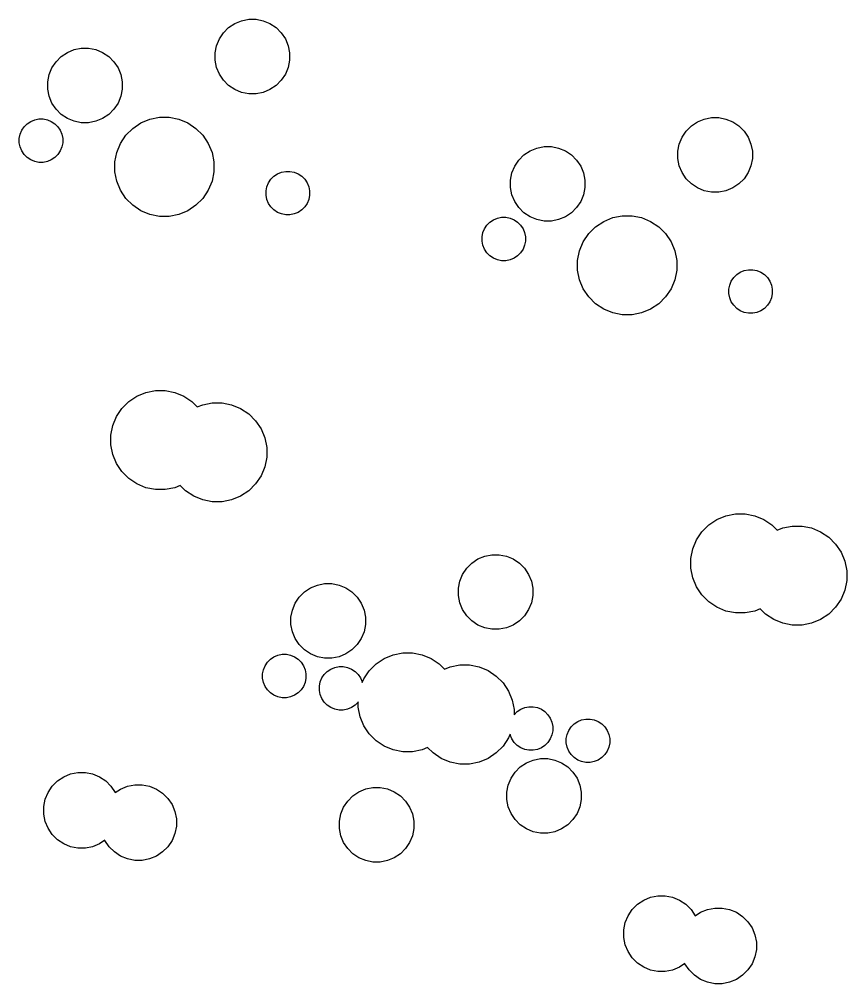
# Model space of a CAD drawing. Extents: x 25 to 359, y 20 to 134.
# Drawn here: x 129.1 to 162.41, y 21.89 to 60.72 of the extents above; entities that cross this region are included whole.
import ezdxf

# ---------------------------------------------------------------- set-up
doc = ezdxf.new("R2010")
doc.units = 0
doc.layers.add('BLACK', color=7, linetype='CONTINUOUS')

msp = doc.modelspace()

# ---------------------------------------------------------------- linework, layer by layer
at = {"layer": 'BLACK', "linetype": 'CONTINUOUS'}
for p, q in [((137.77, 60.5469), (138.043, 60.6599)), ((138.043, 60.6599), (138.333, 60.7176)), ((138.333, 60.7176), (138.629, 60.7176)), ((138.629, 60.7176), (138.918, 60.6599)), ((138.918, 60.6599), (139.191, 60.5469)), ((137.316, 60.1738), (137.525, 60.3827)), ((137.525, 60.3827), (137.77, 60.5469)), ((139.191, 60.5469), (139.437, 60.3827)), ((139.437, 60.3827), (139.646, 60.1738)), ((137.039, 59.6551), (137.152, 59.9281)), ((137.152, 59.9281), (137.316, 60.1738)), ((139.646, 60.1738), (139.81, 59.9281)), ((139.81, 59.9281), (139.923, 59.6551)), ((131.031, 59.3826), (131.304, 59.4957)), ((131.304, 59.4957), (131.594, 59.5533)), ((131.594, 59.5533), (131.889, 59.5533)), ((131.889, 59.5533), (132.179, 59.4957)), ((132.179, 59.4957), (132.452, 59.3826)), ((136.981, 59.3653), (137.039, 59.6551)), ((139.923, 59.6551), (139.981, 59.3653)), ((130.576, 59.0095), (130.785, 59.2184)), ((130.785, 59.2184), (131.031, 59.3826)), ((132.452, 59.3826), (132.698, 59.2184)), ((132.698, 59.2184), (132.907, 59.0095)), ((136.981, 59.0698), (136.981, 59.3653)), ((137.039, 58.78), (136.981, 59.0698)), ((139.981, 59.0698), (139.923, 58.78)), ((139.981, 59.3653), (139.981, 59.0698)), ((130.299, 58.4909), (130.412, 58.7638)), ((130.412, 58.7638), (130.576, 59.0095)), ((132.907, 59.0095), (133.071, 58.7638)), ((133.071, 58.7638), (133.184, 58.4909)), ((137.152, 58.5071), (137.039, 58.78)), ((139.923, 58.78), (139.81, 58.5071)), ((130.242, 58.2011), (130.299, 58.4909)), ((133.184, 58.4909), (133.242, 58.2011)), ((137.316, 58.2614), (137.152, 58.5071)), ((137.525, 58.0525), (137.316, 58.2614)), ((139.646, 58.2614), (139.437, 58.0525)), ((139.81, 58.5071), (139.646, 58.2614)), ((130.242, 57.9056), (130.242, 58.2011)), ((130.299, 57.6158), (130.242, 57.9056)), ((133.242, 57.9056), (133.184, 57.6158)), ((133.242, 58.2011), (133.242, 57.9056)), ((137.77, 57.8883), (137.525, 58.0525)), ((138.043, 57.7752), (137.77, 57.8883)), ((139.191, 57.8883), (138.918, 57.7752)), ((139.437, 58.0525), (139.191, 57.8883)), ((130.412, 57.3428), (130.299, 57.6158)), ((133.184, 57.6158), (133.071, 57.3428)), ((138.333, 57.7176), (138.043, 57.7752)), ((138.629, 57.7176), (138.333, 57.7176)), ((138.918, 57.7752), (138.629, 57.7176)), ((130.576, 57.0971), (130.412, 57.3428)), ((130.785, 56.8882), (130.576, 57.0971)), ((132.907, 57.0971), (132.698, 56.8882)), ((133.071, 57.3428), (132.907, 57.0971)), ((129.716, 56.6742), (129.885, 56.7079)), ((129.885, 56.7079), (130.057, 56.7079)), ((130.057, 56.7079), (130.226, 56.6742)), ((131.031, 56.724), (130.785, 56.8882)), ((131.304, 56.611), (131.031, 56.724)), ((132.452, 56.724), (132.179, 56.611)), ((132.698, 56.8882), (132.452, 56.724)), ((133.996, 56.5437), (134.359, 56.694)), ((134.359, 56.694), (134.744, 56.7706)), ((134.744, 56.7706), (135.137, 56.7706)), ((135.137, 56.7706), (135.522, 56.694)), ((135.522, 56.694), (135.885, 56.5437)), ((156.404, 56.5861), (156.677, 56.6992)), ((156.677, 56.6992), (156.967, 56.7569)), ((156.967, 56.7569), (157.262, 56.7569)), ((157.262, 56.7569), (157.552, 56.6992)), ((157.552, 56.6992), (157.825, 56.5861)), ((129.196, 56.2473), (129.292, 56.3907)), ((129.292, 56.3907), (129.413, 56.5125)), ((129.413, 56.5125), (129.557, 56.6083)), ((129.557, 56.6083), (129.716, 56.6742)), ((130.226, 56.6742), (130.386, 56.6083)), ((130.386, 56.6083), (130.529, 56.5125)), ((130.529, 56.5125), (130.651, 56.3907)), ((130.651, 56.3907), (130.747, 56.2473)), ((131.594, 56.5533), (131.304, 56.611)), ((131.889, 56.5533), (131.594, 56.5533)), ((132.179, 56.611), (131.889, 56.5533)), ((133.391, 56.0477), (133.669, 56.3254)), ((133.669, 56.3254), (133.996, 56.5437)), ((135.885, 56.5437), (136.211, 56.3254)), ((136.211, 56.3254), (136.489, 56.0477)), ((155.949, 56.2131), (156.158, 56.422)), ((156.158, 56.422), (156.404, 56.5861)), ((157.825, 56.5861), (158.071, 56.422)), ((158.071, 56.422), (158.28, 56.2131)), ((129.096, 55.9191), (129.13, 56.0881)), ((129.096, 55.7467), (129.096, 55.9191)), ((129.13, 56.0881), (129.196, 56.2473)), ((130.747, 56.2473), (130.813, 56.0881)), ((130.813, 56.0881), (130.846, 55.9191)), ((130.846, 55.9191), (130.846, 55.7467)), ((133.173, 55.7211), (133.391, 56.0477)), ((136.489, 56.0477), (136.707, 55.7211)), ((155.672, 55.6944), (155.785, 55.9674)), ((155.785, 55.9674), (155.949, 56.2131)), ((158.28, 56.2131), (158.444, 55.9674)), ((158.444, 55.9674), (158.557, 55.6944)), ((129.13, 55.5776), (129.096, 55.7467)), ((129.196, 55.4184), (129.13, 55.5776)), ((130.813, 55.5776), (130.747, 55.4184)), ((130.846, 55.7467), (130.813, 55.5776)), ((133.023, 55.3583), (133.173, 55.7211)), ((136.707, 55.7211), (136.857, 55.3583)), ((149.665, 55.4219), (149.938, 55.535)), ((149.938, 55.535), (150.228, 55.5926)), ((150.228, 55.5926), (150.523, 55.5926)), ((150.523, 55.5926), (150.813, 55.535)), ((150.813, 55.535), (151.086, 55.4219)), ((155.615, 55.4046), (155.672, 55.6944)), ((158.557, 55.6944), (158.615, 55.4046)), ((129.292, 55.2751), (129.196, 55.4184)), ((129.413, 55.1532), (129.292, 55.2751)), ((129.557, 55.0575), (129.413, 55.1532)), ((130.529, 55.1532), (130.386, 55.0575)), ((130.651, 55.2751), (130.529, 55.1532)), ((130.747, 55.4184), (130.651, 55.2751)), ((132.946, 54.9731), (133.023, 55.3583)), ((136.857, 55.3583), (136.934, 54.9731)), ((149.21, 55.0488), (149.419, 55.2577)), ((149.419, 55.2577), (149.665, 55.4219)), ((151.086, 55.4219), (151.331, 55.2577)), ((151.331, 55.2577), (151.54, 55.0488)), ((155.615, 55.1091), (155.615, 55.4046)), ((158.615, 55.4046), (158.615, 55.1091)), ((129.716, 54.9915), (129.557, 55.0575)), ((129.885, 54.9579), (129.716, 54.9915)), ((130.057, 54.9579), (129.885, 54.9579)), ((130.226, 54.9915), (130.057, 54.9579)), ((130.386, 55.0575), (130.226, 54.9915)), ((132.946, 54.5803), (132.946, 54.9731)), ((136.934, 54.9731), (136.934, 54.5803)), ((148.933, 54.5301), (149.046, 54.8031)), ((149.046, 54.8031), (149.21, 55.0488)), ((151.54, 55.0488), (151.705, 54.8031)), ((151.705, 54.8031), (151.818, 54.5301)), ((155.672, 54.8193), (155.615, 55.1091)), ((155.785, 54.5463), (155.672, 54.8193)), ((158.557, 54.8193), (158.444, 54.5463)), ((158.615, 55.1091), (158.557, 54.8193)), ((133.023, 54.1951), (132.946, 54.5803)), ((136.934, 54.5803), (136.857, 54.1951)), ((139.23, 54.2783), (139.351, 54.4001)), ((139.351, 54.4001), (139.495, 54.4959)), ((139.495, 54.4959), (139.654, 54.5619)), ((139.654, 54.5619), (139.823, 54.5955)), ((139.823, 54.5955), (139.995, 54.5955)), ((139.995, 54.5955), (140.164, 54.5619)), ((140.164, 54.5619), (140.324, 54.4959)), ((140.324, 54.4959), (140.467, 54.4001)), ((140.467, 54.4001), (140.589, 54.2783)), ((148.875, 54.2403), (148.933, 54.5301)), ((151.818, 54.5301), (151.875, 54.2403)), ((155.949, 54.3007), (155.785, 54.5463)), ((158.444, 54.5463), (158.28, 54.3007)), ((133.173, 53.8322), (133.023, 54.1951)), ((136.857, 54.1951), (136.707, 53.8322)), ((139.034, 53.8067), (139.068, 53.9757)), ((139.068, 53.9757), (139.134, 54.135)), ((139.134, 54.135), (139.23, 54.2783)), ((140.589, 54.2783), (140.685, 54.135)), ((140.685, 54.135), (140.751, 53.9757)), ((140.751, 53.9757), (140.784, 53.8067)), ((148.875, 53.9449), (148.875, 54.2403)), ((151.875, 54.2403), (151.875, 53.9449)), ((156.158, 54.0917), (155.949, 54.3007)), ((156.404, 53.9276), (156.158, 54.0917)), ((158.071, 54.0917), (157.825, 53.9276)), ((158.28, 54.3007), (158.071, 54.0917)), ((133.391, 53.5056), (133.173, 53.8322)), ((136.707, 53.8322), (136.489, 53.5056)), ((139.034, 53.6343), (139.034, 53.8067)), ((139.068, 53.4653), (139.034, 53.6343)), ((140.784, 53.6343), (140.751, 53.4653)), ((140.784, 53.8067), (140.784, 53.6343)), ((148.933, 53.6551), (148.875, 53.9449)), ((149.046, 53.3821), (148.933, 53.6551)), ((151.818, 53.6551), (151.705, 53.3821)), ((151.875, 53.9449), (151.818, 53.6551)), ((156.677, 53.8145), (156.404, 53.9276)), ((156.967, 53.7569), (156.677, 53.8145)), ((157.262, 53.7569), (156.967, 53.7569)), ((157.552, 53.8145), (157.262, 53.7569)), ((157.825, 53.9276), (157.552, 53.8145)), ((133.669, 53.2279), (133.391, 53.5056)), ((133.996, 53.0097), (133.669, 53.2279)), ((136.211, 53.2279), (135.885, 53.0097)), ((136.489, 53.5056), (136.211, 53.2279)), ((139.134, 53.306), (139.068, 53.4653)), ((139.23, 53.1627), (139.134, 53.306)), ((140.685, 53.306), (140.589, 53.1627)), ((140.751, 53.4653), (140.685, 53.306)), ((149.21, 53.1364), (149.046, 53.3821)), ((151.705, 53.3821), (151.54, 53.1364)), ((134.359, 52.8594), (133.996, 53.0097)), ((134.744, 52.7828), (134.359, 52.8594)), ((135.522, 52.8594), (135.137, 52.7828)), ((135.885, 53.0097), (135.522, 52.8594)), ((139.351, 53.0408), (139.23, 53.1627)), ((139.495, 52.9451), (139.351, 53.0408)), ((139.654, 52.8791), (139.495, 52.9451)), ((139.823, 52.8455), (139.654, 52.8791)), ((139.995, 52.8455), (139.823, 52.8455)), ((140.164, 52.8791), (139.995, 52.8455)), ((140.324, 52.9451), (140.164, 52.8791)), ((140.467, 53.0408), (140.324, 52.9451)), ((140.589, 53.1627), (140.467, 53.0408)), ((149.419, 52.9275), (149.21, 53.1364)), ((149.665, 52.7633), (149.419, 52.9275)), ((151.331, 52.9275), (151.086, 52.7633)), ((151.54, 53.1364), (151.331, 52.9275)), ((152.992, 52.7332), (153.378, 52.8099)), ((153.378, 52.8099), (153.77, 52.8099)), ((153.77, 52.8099), (154.156, 52.7332)), ((135.137, 52.7828), (134.744, 52.7828)), ((147.83, 52.2866), (147.925, 52.4299)), ((147.925, 52.4299), (148.047, 52.5518)), ((148.047, 52.5518), (148.19, 52.6476)), ((148.19, 52.6476), (148.35, 52.7135)), ((148.35, 52.7135), (148.519, 52.7472)), ((148.519, 52.7472), (148.691, 52.7472)), ((148.691, 52.7472), (148.86, 52.7135)), ((148.86, 52.7135), (149.019, 52.6476)), ((149.019, 52.6476), (149.163, 52.5518)), ((149.163, 52.5518), (149.285, 52.4299)), ((149.285, 52.4299), (149.38, 52.2866)), ((149.938, 52.6502), (149.665, 52.7633)), ((150.228, 52.5926), (149.938, 52.6502)), ((150.523, 52.5926), (150.228, 52.5926)), ((150.813, 52.6502), (150.523, 52.5926)), ((151.086, 52.7633), (150.813, 52.6502)), ((152.303, 52.3647), (152.629, 52.5829)), ((152.629, 52.5829), (152.992, 52.7332)), ((154.156, 52.7332), (154.518, 52.5829)), ((154.518, 52.5829), (154.845, 52.3647)), ((147.73, 51.9583), (147.764, 52.1274)), ((147.764, 52.1274), (147.83, 52.2866)), ((149.38, 52.2866), (149.446, 52.1274)), ((149.446, 52.1274), (149.48, 51.9583)), ((151.807, 51.7604), (152.025, 52.087)), ((152.025, 52.087), (152.303, 52.3647)), ((154.845, 52.3647), (155.123, 52.087)), ((155.123, 52.087), (155.341, 51.7604)), ((147.73, 51.786), (147.73, 51.9583)), ((147.764, 51.6169), (147.73, 51.786)), ((149.48, 51.786), (149.446, 51.6169)), ((149.48, 51.9583), (149.48, 51.786)), ((151.657, 51.3976), (151.807, 51.7604)), ((155.341, 51.7604), (155.491, 51.3976)), ((147.83, 51.4577), (147.764, 51.6169)), ((147.925, 51.3144), (147.83, 51.4577)), ((148.047, 51.1925), (147.925, 51.3144)), ((149.285, 51.3144), (149.163, 51.1925)), ((149.38, 51.4577), (149.285, 51.3144)), ((149.446, 51.6169), (149.38, 51.4577)), ((151.58, 51.0123), (151.657, 51.3976)), ((155.491, 51.3976), (155.568, 51.0123)), ((148.19, 51.0967), (148.047, 51.1925)), ((148.35, 51.0308), (148.19, 51.0967)), ((148.519, 50.9972), (148.35, 51.0308)), ((148.691, 50.9972), (148.519, 50.9972)), ((148.86, 51.0308), (148.691, 50.9972)), ((149.019, 51.0967), (148.86, 51.0308)), ((149.163, 51.1925), (149.019, 51.0967)), ((151.58, 50.6196), (151.58, 51.0123)), ((155.568, 51.0123), (155.568, 50.6196)), ((151.657, 50.2344), (151.58, 50.6196)), ((155.568, 50.6196), (155.491, 50.2344)), ((157.985, 50.4394), (158.128, 50.5352)), ((158.128, 50.5352), (158.288, 50.6011)), ((158.288, 50.6011), (158.457, 50.6348)), ((158.457, 50.6348), (158.629, 50.6348)), ((158.629, 50.6348), (158.798, 50.6011)), ((158.798, 50.6011), (158.957, 50.5352)), ((158.957, 50.5352), (159.101, 50.4394)), ((151.807, 49.8715), (151.657, 50.2344)), ((155.491, 50.2344), (155.341, 49.8715)), ((157.702, 50.015), (157.767, 50.1742)), ((157.767, 50.1742), (157.863, 50.3176)), ((157.863, 50.3176), (157.985, 50.4394)), ((159.101, 50.4394), (159.223, 50.3176)), ((159.223, 50.3176), (159.318, 50.1742)), ((159.318, 50.1742), (159.384, 50.015)), ((152.025, 49.5449), (151.807, 49.8715)), ((155.341, 49.8715), (155.123, 49.5449)), ((157.668, 49.846), (157.702, 50.015)), ((157.668, 49.6736), (157.668, 49.846)), ((159.384, 50.015), (159.418, 49.846)), ((159.418, 49.846), (159.418, 49.6736)), ((152.303, 49.2672), (152.025, 49.5449)), ((155.123, 49.5449), (154.845, 49.2672)), ((157.702, 49.5045), (157.668, 49.6736)), ((157.767, 49.3453), (157.702, 49.5045)), ((157.863, 49.202), (157.767, 49.3453)), ((159.318, 49.3453), (159.223, 49.202)), ((159.384, 49.5045), (159.318, 49.3453)), ((159.418, 49.6736), (159.384, 49.5045)), ((152.629, 49.049), (152.303, 49.2672)), ((152.992, 48.8987), (152.629, 49.049)), ((154.518, 49.049), (154.156, 48.8987)), ((154.845, 49.2672), (154.518, 49.049)), ((157.985, 49.0801), (157.863, 49.202)), ((158.128, 48.9844), (157.985, 49.0801)), ((158.288, 48.9184), (158.128, 48.9844)), ((158.957, 48.9844), (158.798, 48.9184)), ((159.101, 49.0801), (158.957, 48.9844)), ((159.223, 49.202), (159.101, 49.0801)), ((153.378, 48.8221), (152.992, 48.8987)), ((153.77, 48.8221), (153.378, 48.8221)), ((154.156, 48.8987), (153.77, 48.8221)), ((158.457, 48.8848), (158.288, 48.9184)), ((158.629, 48.8848), (158.457, 48.8848)), ((158.798, 48.9184), (158.629, 48.8848)), ((133.503, 45.3246), (133.83, 45.5428)), ((133.83, 45.5428), (134.193, 45.6931)), ((134.193, 45.6931), (134.578, 45.7697)), ((134.578, 45.7697), (134.971, 45.7697)), ((134.971, 45.7697), (135.356, 45.6931)), ((135.356, 45.6931), (135.719, 45.5428)), ((135.719, 45.5428), (136.045, 45.3246)), ((133.007, 44.7203), (133.225, 45.0469)), ((133.225, 45.0469), (133.503, 45.3246)), ((136.045, 45.3246), (136.261, 45.1089)), ((136.261, 45.1089), (136.484, 45.2013)), ((136.484, 45.2013), (136.869, 45.278)), ((136.869, 45.278), (137.262, 45.278)), ((137.262, 45.278), (137.647, 45.2013)), ((137.647, 45.2013), (138.01, 45.051)), ((138.01, 45.051), (138.337, 44.8328)), ((132.857, 44.3574), (133.007, 44.7203)), ((138.337, 44.8328), (138.614, 44.5551)), ((132.78, 43.9722), (132.857, 44.3574)), ((138.614, 44.5551), (138.833, 44.2285)), ((132.78, 43.5795), (132.78, 43.9722)), ((138.833, 44.2285), (138.983, 43.8657)), ((132.857, 43.1942), (132.78, 43.5795)), ((138.983, 43.8657), (139.06, 43.4804)), ((133.007, 42.8314), (132.857, 43.1942)), ((139.06, 43.4804), (139.06, 43.0877)), ((133.225, 42.5048), (133.007, 42.8314)), ((139.06, 43.0877), (138.983, 42.7025)), ((133.503, 42.2271), (133.225, 42.5048)), ((138.833, 42.3396), (138.614, 42.013)), ((138.983, 42.7025), (138.833, 42.3396)), ((133.83, 42.0089), (133.503, 42.2271)), ((134.193, 41.8586), (133.83, 42.0089)), ((135.579, 41.951), (135.356, 41.8586)), ((135.795, 41.7353), (135.579, 41.951)), ((138.614, 42.013), (138.337, 41.7353)), ((134.578, 41.7819), (134.193, 41.8586)), ((134.971, 41.7819), (134.578, 41.7819)), ((135.356, 41.8586), (134.971, 41.7819)), ((136.121, 41.5171), (135.795, 41.7353)), ((138.337, 41.7353), (138.01, 41.5171)), ((136.484, 41.3668), (136.121, 41.5171)), ((136.869, 41.2902), (136.484, 41.3668)), ((137.262, 41.2902), (136.869, 41.2902)), ((137.647, 41.3668), (137.262, 41.2902)), ((138.01, 41.5171), (137.647, 41.3668)), ((157.547, 40.729), (157.932, 40.8056)), ((157.932, 40.8056), (158.325, 40.8056)), ((158.325, 40.8056), (158.71, 40.729)), ((156.857, 40.3605), (157.184, 40.5787)), ((157.184, 40.5787), (157.547, 40.729)), ((158.71, 40.729), (159.073, 40.5787)), ((159.073, 40.5787), (159.4, 40.3605)), ((156.362, 39.7562), (156.58, 40.0828)), ((156.58, 40.0828), (156.857, 40.3605)), ((159.4, 40.3605), (159.615, 40.1448)), ((159.615, 40.1448), (159.838, 40.2372)), ((159.838, 40.2372), (160.224, 40.3139)), ((160.224, 40.3139), (160.616, 40.3139)), ((160.616, 40.3139), (161.002, 40.2372)), ((161.002, 40.2372), (161.364, 40.0869)), ((161.364, 40.0869), (161.691, 39.8687)), ((156.211, 39.3933), (156.362, 39.7562)), ((161.691, 39.8687), (161.969, 39.591)), ((156.135, 39.0081), (156.211, 39.3933)), ((161.969, 39.591), (162.187, 39.2644)), ((162.187, 39.2644), (162.337, 38.9016)), ((147.32, 38.8252), (147.565, 38.9894)), ((147.565, 38.9894), (147.838, 39.1024)), ((147.838, 39.1024), (148.128, 39.1601)), ((148.128, 39.1601), (148.423, 39.1601)), ((148.423, 39.1601), (148.713, 39.1024)), ((148.713, 39.1024), (148.986, 38.9894)), ((148.986, 38.9894), (149.232, 38.8252)), ((156.135, 38.6154), (156.135, 39.0081)), ((162.337, 38.9016), (162.414, 38.5163)), ((146.946, 38.3706), (147.111, 38.6163)), ((147.111, 38.6163), (147.32, 38.8252)), ((149.232, 38.8252), (149.441, 38.6163)), ((149.441, 38.6163), (149.605, 38.3706)), ((156.211, 38.2301), (156.135, 38.6154)), ((162.414, 38.5163), (162.414, 38.1236)), ((146.776, 37.8078), (146.833, 38.0976)), ((146.833, 38.0976), (146.946, 38.3706)), ((149.605, 38.3706), (149.718, 38.0976)), ((149.718, 38.0976), (149.776, 37.8078)), ((156.362, 37.8673), (156.211, 38.2301)), ((162.414, 38.1236), (162.337, 37.7384)), ((140.58, 37.6609), (140.826, 37.8251)), ((140.826, 37.8251), (141.099, 37.9382)), ((141.099, 37.9382), (141.389, 37.9958)), ((141.389, 37.9958), (141.684, 37.9958)), ((141.684, 37.9958), (141.974, 37.9382)), ((141.974, 37.9382), (142.247, 37.8251)), ((142.247, 37.8251), (142.493, 37.6609)), ((146.776, 37.5123), (146.776, 37.8078)), ((149.776, 37.8078), (149.776, 37.5123)), ((156.58, 37.5407), (156.362, 37.8673)), ((162.337, 37.7384), (162.187, 37.3755)), ((140.207, 37.2063), (140.371, 37.452)), ((140.371, 37.452), (140.58, 37.6609)), ((142.493, 37.6609), (142.702, 37.452)), ((142.702, 37.452), (142.866, 37.2063)), ((146.833, 37.2225), (146.776, 37.5123)), ((149.776, 37.5123), (149.718, 37.2225)), ((156.857, 37.263), (156.58, 37.5407)), ((162.187, 37.3755), (161.969, 37.0489)), ((140.036, 36.6436), (140.094, 36.9334)), ((140.094, 36.9334), (140.207, 37.2063)), ((142.866, 37.2063), (142.979, 36.9334)), ((142.979, 36.9334), (143.036, 36.6436)), ((146.946, 36.9496), (146.833, 37.2225)), ((147.111, 36.7039), (146.946, 36.9496)), ((149.605, 36.9496), (149.441, 36.7039)), ((149.718, 37.2225), (149.605, 36.9496)), ((157.184, 37.0448), (156.857, 37.263)), ((157.547, 36.8945), (157.184, 37.0448)), ((157.932, 36.8178), (157.547, 36.8945)), ((158.71, 36.8945), (158.325, 36.8178)), ((158.933, 36.9869), (158.71, 36.8945)), ((159.149, 36.7712), (158.933, 36.9869)), ((161.969, 37.0489), (161.691, 36.7712)), ((140.036, 36.3481), (140.036, 36.6436)), ((143.036, 36.6436), (143.036, 36.3481)), ((147.32, 36.4949), (147.111, 36.7039)), ((149.441, 36.7039), (149.232, 36.4949)), ((158.325, 36.8178), (157.932, 36.8178)), ((159.475, 36.553), (159.149, 36.7712)), ((159.838, 36.4027), (159.475, 36.553)), ((161.364, 36.553), (161.002, 36.4027)), ((161.691, 36.7712), (161.364, 36.553)), ((140.094, 36.0583), (140.036, 36.3481)), ((143.036, 36.3481), (142.979, 36.0583)), ((147.565, 36.3308), (147.32, 36.4949)), ((147.838, 36.2177), (147.565, 36.3308)), ((148.128, 36.1601), (147.838, 36.2177)), ((148.423, 36.1601), (148.128, 36.1601)), ((148.713, 36.2177), (148.423, 36.1601)), ((148.986, 36.3308), (148.713, 36.2177)), ((149.232, 36.4949), (148.986, 36.3308)), ((160.224, 36.3261), (159.838, 36.4027)), ((160.616, 36.3261), (160.224, 36.3261)), ((161.002, 36.4027), (160.616, 36.3261)), ((140.207, 35.7853), (140.094, 36.0583)), ((140.371, 35.5396), (140.207, 35.7853)), ((142.866, 35.7853), (142.702, 35.5396)), ((142.979, 36.0583), (142.866, 35.7853)), ((140.58, 35.3307), (140.371, 35.5396)), ((142.702, 35.5396), (142.493, 35.3307)), ((139.086, 34.8332), (139.208, 34.955)), ((139.208, 34.955), (139.352, 35.0508)), ((139.352, 35.0508), (139.511, 35.1167)), ((139.511, 35.1167), (139.68, 35.1504)), ((139.68, 35.1504), (139.852, 35.1504)), ((139.852, 35.1504), (140.021, 35.1167)), ((140.021, 35.1167), (140.181, 35.0508)), ((140.181, 35.0508), (140.324, 34.955)), ((140.324, 34.955), (140.446, 34.8332)), ((140.826, 35.1665), (140.58, 35.3307)), ((141.099, 35.0535), (140.826, 35.1665)), ((141.389, 34.9958), (141.099, 35.0535)), ((141.684, 34.9958), (141.389, 34.9958)), ((141.974, 35.0535), (141.684, 34.9958)), ((142.247, 35.1665), (141.974, 35.0535)), ((142.493, 35.3307), (142.247, 35.1665)), ((143.464, 34.7679), (143.791, 34.9862)), ((143.791, 34.9862), (144.153, 35.1365)), ((144.153, 35.1365), (144.539, 35.2131)), ((144.539, 35.2131), (144.931, 35.2131)), ((144.931, 35.2131), (145.317, 35.1365)), ((145.317, 35.1365), (145.68, 34.9862)), ((145.68, 34.9862), (146.006, 34.7679)), ((138.925, 34.5306), (138.991, 34.6898)), ((138.991, 34.6898), (139.086, 34.8332)), ((140.446, 34.8332), (140.541, 34.6898)), ((140.541, 34.6898), (140.607, 34.5306)), ((141.5, 34.4632), (141.643, 34.559)), ((141.643, 34.559), (141.802, 34.625)), ((141.802, 34.625), (141.971, 34.6586)), ((141.971, 34.6586), (142.144, 34.6586)), ((142.144, 34.6586), (142.313, 34.625)), ((142.313, 34.625), (142.472, 34.559)), ((142.472, 34.559), (142.615, 34.4632)), ((143.186, 34.4902), (143.464, 34.7679)), ((146.006, 34.7679), (146.222, 34.5523)), ((146.222, 34.5523), (146.445, 34.6447)), ((146.445, 34.6447), (146.83, 34.7213)), ((146.83, 34.7213), (147.223, 34.7213)), ((147.223, 34.7213), (147.608, 34.6447)), ((147.608, 34.6447), (147.971, 34.4944)), ((138.891, 34.3616), (138.925, 34.5306)), ((138.891, 34.1892), (138.891, 34.3616)), ((138.925, 34.0201), (138.891, 34.1892)), ((140.607, 34.5306), (140.641, 34.3616)), ((140.641, 34.1892), (140.607, 34.0201)), ((140.641, 34.3616), (140.641, 34.1892)), ((141.216, 34.0388), (141.282, 34.1981)), ((141.282, 34.1981), (141.378, 34.3414)), ((141.378, 34.3414), (141.5, 34.4632)), ((142.615, 34.4632), (142.737, 34.3414)), ((142.737, 34.3414), (142.833, 34.1981)), ((142.833, 34.1981), (142.899, 34.0388)), ((142.968, 34.1636), (143.186, 34.4902)), ((147.971, 34.4944), (148.298, 34.2762)), ((148.298, 34.2762), (148.575, 33.9984)), ((138.991, 33.8609), (138.925, 34.0201)), ((139.086, 33.7176), (138.991, 33.8609)), ((140.541, 33.8609), (140.446, 33.7176)), ((140.607, 34.0201), (140.541, 33.8609)), ((141.183, 33.8698), (141.216, 34.0388)), ((141.183, 33.6974), (141.183, 33.8698)), ((142.899, 34.0388), (142.905, 34.0103)), ((142.905, 34.0103), (142.968, 34.1636)), ((148.575, 33.9984), (148.793, 33.6719)), ((139.208, 33.5957), (139.086, 33.7176)), ((139.352, 33.5), (139.208, 33.5957)), ((139.511, 33.434), (139.352, 33.5)), ((139.68, 33.4004), (139.511, 33.434)), ((139.852, 33.4004), (139.68, 33.4004)), ((140.021, 33.434), (139.852, 33.4004)), ((140.181, 33.5), (140.021, 33.434)), ((140.324, 33.5957), (140.181, 33.5)), ((140.446, 33.7176), (140.324, 33.5957)), ((141.216, 33.5284), (141.183, 33.6974)), ((141.282, 33.3691), (141.216, 33.5284)), ((148.793, 33.6719), (148.944, 33.309)), ((141.378, 33.2258), (141.282, 33.3691)), ((141.5, 33.1039), (141.378, 33.2258)), ((141.643, 33.0082), (141.5, 33.1039)), ((141.802, 32.9422), (141.643, 33.0082)), ((142.472, 33.0082), (142.313, 32.9422)), ((142.615, 33.1039), (142.472, 33.0082)), ((142.737, 33.2258), (142.615, 33.1039)), ((142.741, 33.2318), (142.737, 33.2258)), ((142.741, 33.0228), (142.741, 33.2318)), ((142.818, 32.6376), (142.741, 33.0228)), ((148.944, 33.309), (149.02, 32.9238)), ((149.29, 32.9384), (149.449, 33.0044)), ((149.449, 33.0044), (149.618, 33.038)), ((149.618, 33.038), (149.79, 33.038)), ((149.79, 33.038), (149.959, 33.0044)), ((149.959, 33.0044), (150.119, 32.9384)), ((141.971, 32.9086), (141.802, 32.9422)), ((142.144, 32.9086), (141.971, 32.9086)), ((142.313, 32.9422), (142.144, 32.9086)), ((142.968, 32.2747), (142.818, 32.6376)), ((149.02, 32.9238), (149.02, 32.7148)), ((149.02, 32.7148), (149.024, 32.7208)), ((149.024, 32.7208), (149.146, 32.8426)), ((149.146, 32.8426), (149.29, 32.9384)), ((150.119, 32.9384), (150.262, 32.8426)), ((150.262, 32.8426), (150.384, 32.7208)), ((150.384, 32.7208), (150.479, 32.5775)), ((143.186, 31.9481), (142.968, 32.2747)), ((150.479, 32.5775), (150.545, 32.4182)), ((150.545, 32.4182), (150.579, 32.2492)), ((150.579, 32.2492), (150.579, 32.0768)), ((151.22, 32.0857), (151.316, 32.229)), ((151.316, 32.229), (151.438, 32.3509)), ((151.438, 32.3509), (151.581, 32.4466)), ((151.581, 32.4466), (151.74, 32.5126)), ((151.74, 32.5126), (151.909, 32.5462)), ((151.909, 32.5462), (152.082, 32.5462)), ((152.082, 32.5462), (152.251, 32.5126)), ((152.251, 32.5126), (152.41, 32.4466)), ((152.41, 32.4466), (152.553, 32.3509)), ((152.553, 32.3509), (152.675, 32.229)), ((152.675, 32.229), (152.771, 32.0857)), ((143.464, 31.6704), (143.186, 31.9481)), ((148.857, 31.9363), (148.793, 31.7829)), ((148.863, 31.9078), (148.857, 31.9363)), ((148.929, 31.7485), (148.863, 31.9078)), ((150.545, 31.9078), (150.479, 31.7485)), ((150.579, 32.0768), (150.545, 31.9078)), ((151.12, 31.7574), (151.154, 31.9264)), ((151.154, 31.9264), (151.22, 32.0857)), ((152.771, 32.0857), (152.837, 31.9264)), ((152.837, 31.9264), (152.87, 31.7574)), ((143.791, 31.4522), (143.464, 31.6704)), ((144.153, 31.3019), (143.791, 31.4522)), ((148.575, 31.4564), (148.298, 31.1786)), ((148.793, 31.7829), (148.575, 31.4564)), ((149.024, 31.6052), (148.929, 31.7485)), ((149.146, 31.4833), (149.024, 31.6052)), ((149.29, 31.3876), (149.146, 31.4833)), ((150.262, 31.4833), (150.119, 31.3876)), ((150.384, 31.6052), (150.262, 31.4833)), ((150.479, 31.7485), (150.384, 31.6052)), ((151.12, 31.585), (151.12, 31.7574)), ((151.154, 31.416), (151.12, 31.585)), ((152.87, 31.585), (152.837, 31.416)), ((152.87, 31.7574), (152.87, 31.585)), ((144.539, 31.2253), (144.153, 31.3019)), ((144.931, 31.2253), (144.539, 31.2253)), ((145.317, 31.3019), (144.931, 31.2253)), ((145.54, 31.3943), (145.317, 31.3019)), ((145.755, 31.1786), (145.54, 31.3943)), ((146.082, 30.9604), (145.755, 31.1786)), ((148.298, 31.1786), (147.971, 30.9604)), ((149.449, 31.3216), (149.29, 31.3876)), ((149.618, 31.288), (149.449, 31.3216)), ((149.79, 31.288), (149.618, 31.288)), ((149.959, 31.3216), (149.79, 31.288)), ((150.119, 31.3876), (149.959, 31.3216)), ((151.22, 31.2567), (151.154, 31.416)), ((151.316, 31.1134), (151.22, 31.2567)), ((151.438, 30.9915), (151.316, 31.1134)), ((152.675, 31.1134), (152.553, 30.9915)), ((152.771, 31.2567), (152.675, 31.1134)), ((152.837, 31.416), (152.771, 31.2567)), ((146.445, 30.8101), (146.082, 30.9604)), ((146.83, 30.7335), (146.445, 30.8101)), ((147.223, 30.7335), (146.83, 30.7335)), ((147.608, 30.8101), (147.223, 30.7335)), ((147.971, 30.9604), (147.608, 30.8101)), ((149.269, 30.6159), (149.515, 30.78)), ((149.515, 30.78), (149.788, 30.8931)), ((149.788, 30.8931), (150.077, 30.9508)), ((150.077, 30.9508), (150.373, 30.9508)), ((150.373, 30.9508), (150.663, 30.8931)), ((150.663, 30.8931), (150.936, 30.78)), ((150.936, 30.78), (151.181, 30.6159)), ((151.581, 30.8958), (151.438, 30.9915)), ((151.74, 30.8298), (151.581, 30.8958)), ((151.909, 30.7962), (151.74, 30.8298)), ((152.082, 30.7962), (151.909, 30.7962)), ((152.251, 30.8298), (152.082, 30.7962)), ((152.41, 30.8958), (152.251, 30.8298)), ((152.553, 30.9915), (152.41, 30.8958)), ((130.884, 30.2194), (131.161, 30.3343)), ((131.161, 30.3343), (131.456, 30.3929)), ((131.456, 30.3929), (131.756, 30.3929)), ((131.756, 30.3929), (132.05, 30.3343)), ((132.05, 30.3343), (132.328, 30.2194)), ((148.896, 30.1613), (149.06, 30.407)), ((149.06, 30.407), (149.269, 30.6159)), ((151.181, 30.6159), (151.39, 30.407)), ((151.39, 30.407), (151.554, 30.1613)), ((130.422, 29.8404), (130.634, 30.0526)), ((130.634, 30.0526), (130.884, 30.2194)), ((132.328, 30.2194), (132.577, 30.0526)), ((132.577, 30.0526), (132.789, 29.8404)), ((133.453, 29.8425), (133.747, 29.9011)), ((133.747, 29.9011), (134.047, 29.9011)), ((134.047, 29.9011), (134.342, 29.8425)), ((148.783, 29.8883), (148.896, 30.1613)), ((151.554, 30.1613), (151.667, 29.8883)), ((130.14, 29.3134), (130.255, 29.5908)), ((130.255, 29.5908), (130.422, 29.8404)), ((132.789, 29.8404), (132.956, 29.5908)), ((132.956, 29.5908), (132.959, 29.5833)), ((132.959, 29.5833), (133.175, 29.7276)), ((133.175, 29.7276), (133.453, 29.8425)), ((134.342, 29.8425), (134.619, 29.7276)), ((134.619, 29.7276), (134.869, 29.5609)), ((134.869, 29.5609), (135.081, 29.3486)), ((142.53, 29.4516), (142.775, 29.6158)), ((142.775, 29.6158), (143.048, 29.7289)), ((143.048, 29.7289), (143.338, 29.7865)), ((143.338, 29.7865), (143.634, 29.7865)), ((143.634, 29.7865), (143.923, 29.7289)), ((143.923, 29.7289), (144.196, 29.6158)), ((144.196, 29.6158), (144.442, 29.4516)), ((148.725, 29.5985), (148.783, 29.8883)), ((148.725, 29.303), (148.725, 29.5985)), ((151.667, 29.8883), (151.725, 29.5985)), ((151.725, 29.5985), (151.725, 29.303)), ((130.082, 29.019), (130.14, 29.3134)), ((135.081, 29.3486), (135.248, 29.099)), ((142.157, 28.997), (142.321, 29.2427)), ((142.321, 29.2427), (142.53, 29.4516)), ((144.442, 29.4516), (144.651, 29.2427)), ((144.651, 29.2427), (144.815, 28.997)), ((148.783, 29.0132), (148.725, 29.303)), ((151.725, 29.303), (151.667, 29.0132)), ((130.082, 28.7188), (130.082, 29.019)), ((135.248, 29.099), (135.363, 28.8216)), ((135.363, 28.8216), (135.421, 28.5272)), ((142.043, 28.724), (142.157, 28.997)), ((144.815, 28.997), (144.928, 28.724)), ((148.896, 28.7402), (148.783, 29.0132)), ((149.06, 28.4946), (148.896, 28.7402)), ((151.554, 28.7402), (151.39, 28.4946)), ((151.667, 29.0132), (151.554, 28.7402)), ((130.14, 28.4243), (130.082, 28.7188)), ((130.255, 28.147), (130.14, 28.4243)), ((135.421, 28.5272), (135.421, 28.227)), ((141.986, 28.4342), (142.043, 28.724)), ((141.986, 28.1388), (141.986, 28.4342)), ((144.928, 28.724), (144.986, 28.4342)), ((144.986, 28.4342), (144.986, 28.1388)), ((149.269, 28.2856), (149.06, 28.4946)), ((151.39, 28.4946), (151.181, 28.2856)), ((130.422, 27.8974), (130.255, 28.147)), ((135.421, 28.227), (135.363, 27.9326)), ((142.043, 27.849), (141.986, 28.1388)), ((144.986, 28.1388), (144.928, 27.849)), ((149.515, 28.1215), (149.269, 28.2856)), ((149.788, 28.0084), (149.515, 28.1215)), ((150.077, 27.9508), (149.788, 28.0084)), ((150.663, 28.0084), (150.373, 27.9508)), ((150.936, 28.1215), (150.663, 28.0084)), ((151.181, 28.2856), (150.936, 28.1215)), ((130.634, 27.6851), (130.422, 27.8974)), ((130.884, 27.5183), (130.634, 27.6851)), ((132.543, 27.6626), (132.328, 27.5183)), ((132.547, 27.6552), (132.543, 27.6626)), ((132.713, 27.4056), (132.547, 27.6552)), ((135.248, 27.6552), (135.081, 27.4056)), ((135.363, 27.9326), (135.248, 27.6552)), ((142.157, 27.576), (142.043, 27.849)), ((142.321, 27.3303), (142.157, 27.576)), ((144.815, 27.576), (144.651, 27.3303)), ((144.928, 27.849), (144.815, 27.576)), ((150.373, 27.9508), (150.077, 27.9508)), ((131.161, 27.4034), (130.884, 27.5183)), ((131.456, 27.3449), (131.161, 27.4034)), ((131.756, 27.3449), (131.456, 27.3449)), ((132.05, 27.4034), (131.756, 27.3449)), ((132.328, 27.5183), (132.05, 27.4034)), ((132.926, 27.1933), (132.713, 27.4056)), ((133.175, 27.0265), (132.926, 27.1933)), ((134.869, 27.1933), (134.619, 27.0265)), ((135.081, 27.4056), (134.869, 27.1933)), ((142.53, 27.1214), (142.321, 27.3303)), ((144.651, 27.3303), (144.442, 27.1214)), ((133.453, 26.9117), (133.175, 27.0265)), ((133.747, 26.8531), (133.453, 26.9117)), ((134.047, 26.8531), (133.747, 26.8531)), ((134.342, 26.9117), (134.047, 26.8531)), ((134.619, 27.0265), (134.342, 26.9117)), ((142.775, 26.9572), (142.53, 27.1214)), ((143.048, 26.8441), (142.775, 26.9572)), ((143.338, 26.7865), (143.048, 26.8441)), ((143.923, 26.8441), (143.634, 26.7865)), ((144.196, 26.9572), (143.923, 26.8441)), ((144.442, 27.1214), (144.196, 26.9572)), ((143.634, 26.7865), (143.338, 26.7865)), ((153.988, 25.0885), (154.238, 25.2553)), ((154.238, 25.2553), (154.515, 25.3702)), ((154.515, 25.3702), (154.81, 25.4288)), ((154.81, 25.4288), (155.11, 25.4288)), ((155.11, 25.4288), (155.404, 25.3702)), ((155.404, 25.3702), (155.682, 25.2553)), ((155.682, 25.2553), (155.931, 25.0885)), ((153.609, 24.6267), (153.776, 24.8763)), ((153.776, 24.8763), (153.988, 25.0885)), ((155.931, 25.0885), (156.144, 24.8763)), ((156.144, 24.8763), (156.31, 24.6267)), ((156.529, 24.7635), (156.807, 24.8784)), ((156.807, 24.8784), (157.101, 24.937)), ((157.101, 24.937), (157.401, 24.937)), ((157.401, 24.937), (157.696, 24.8784)), ((157.696, 24.8784), (157.973, 24.7635)), ((153.494, 24.3493), (153.609, 24.6267)), ((156.31, 24.6267), (156.314, 24.6192)), ((156.314, 24.6192), (156.529, 24.7635)), ((157.973, 24.7635), (158.223, 24.5968)), ((158.223, 24.5968), (158.435, 24.3845)), ((153.436, 24.0549), (153.494, 24.3493)), ((158.435, 24.3845), (158.602, 24.1349)), ((158.602, 24.1349), (158.717, 23.8575)), ((153.436, 23.7547), (153.436, 24.0549)), ((153.494, 23.4602), (153.436, 23.7547)), ((158.717, 23.8575), (158.775, 23.5631)), ((153.609, 23.1829), (153.494, 23.4602)), ((158.775, 23.5631), (158.775, 23.2629)), ((153.776, 22.9333), (153.609, 23.1829)), ((153.988, 22.721), (153.776, 22.9333)), ((158.717, 22.9685), (158.602, 22.6911)), ((158.775, 23.2629), (158.717, 22.9685)), ((154.238, 22.5542), (153.988, 22.721)), ((154.515, 22.4393), (154.238, 22.5542)), ((155.682, 22.5542), (155.404, 22.4393)), ((155.898, 22.6985), (155.682, 22.5542)), ((155.901, 22.6911), (155.898, 22.6985)), ((156.068, 22.4415), (155.901, 22.6911)), ((158.602, 22.6911), (158.435, 22.4415)), ((154.81, 22.3808), (154.515, 22.4393)), ((155.11, 22.3808), (154.81, 22.3808)), ((155.404, 22.4393), (155.11, 22.3808)), ((156.28, 22.2292), (156.068, 22.4415)), ((156.529, 22.0624), (156.28, 22.2292)), ((158.223, 22.2292), (157.973, 22.0624)), ((158.435, 22.4415), (158.223, 22.2292)), ((156.807, 21.9476), (156.529, 22.0624)), ((157.101, 21.889), (156.807, 21.9476)), ((157.401, 21.889), (157.101, 21.889)), ((157.696, 21.9476), (157.401, 21.889)), ((157.973, 22.0624), (157.696, 21.9476))]:
    msp.add_line(p, q, dxfattribs=at)

doc.saveas('drawing.dxf')
